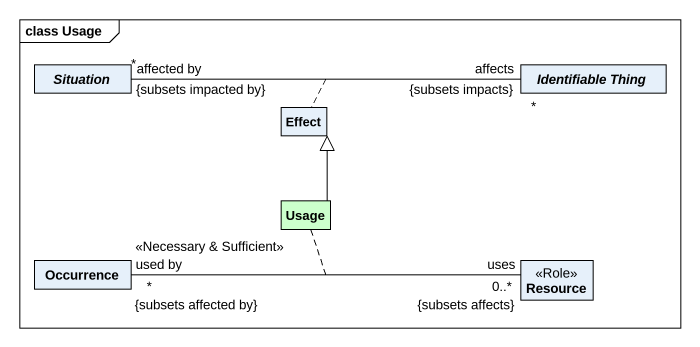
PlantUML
@startuml
mainframe class Usage
hide circle
hide empty members
abstract class Situation
abstract class "Identifiable Thing" as Identifiable_Thing
class Effect
class Usage #CCFFCC
class Occurrence
class Resource <<Role>>
Situation "affected by\n*\n{subsets impacted by}" -right- "affects\n*\n{subsets impacts}" Identifiable_Thing
(Situation, Identifiable_Thing) .. Effect
Usage -up-|> Effect
Occurrence "used by\n<<Necessary & Sufficient>>\n*\n{subsets affected by}" -right- "uses\n0..*\n{subsets affects}" Resource
(Occurrence, Resource) .. Usage
@enduml
